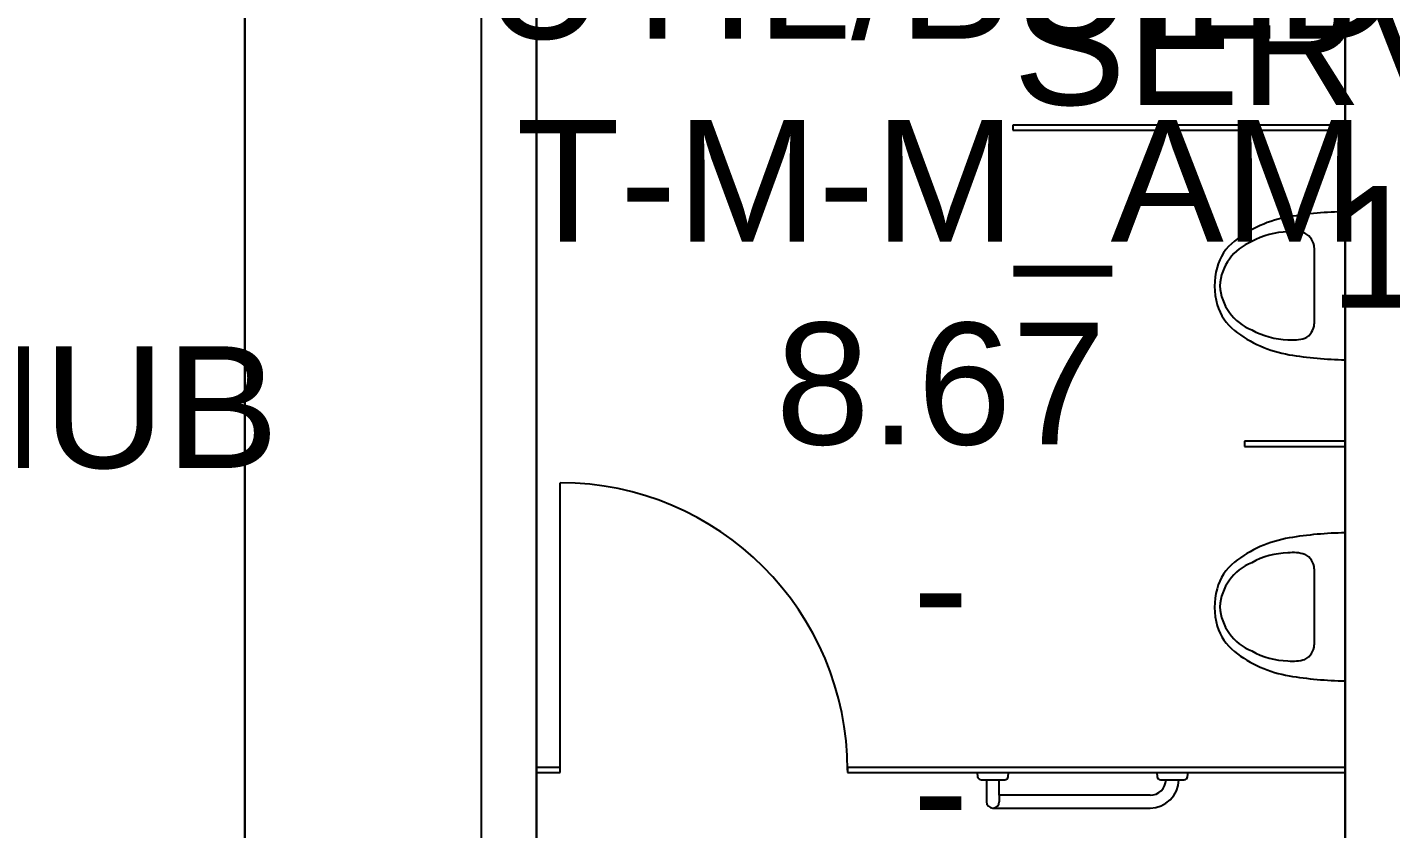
# Model space of a CAD drawing. Extents: x 15525 to 50715, y -3252 to 56414.
# Drawn here: x 29188 to 32605, y 2405 to 4412 of the extents above; entities that cross this region are included whole.
import ezdxf

# ---------------------------------------------------------------- set-up
doc = ezdxf.new("R2010")
doc.units = 0
doc.header["$MEASUREMENT"] = 0
for name, color, linetype in [('A-Door', 252, 'CONTINUOUS'), ('A-Furniture', 252, 'CONTINUOUS'), ('A-Wall__Brick', 7, 'CONTINUOUS'), ('A-Wall__Partition', 252, 'CONTINUOUS'), ('H-Fixtures__Sanitary', 252, 'CONTINUOUS'), ('H-Fixtures__Sink', 252, 'CONTINUOUS'), ('RM$', 7, 'CONTINUOUS'), ('RM$TXT', 4, 'CONTINUOUS')]:
    doc.layers.add(name, color=color, linetype=linetype)
doc.styles.add('Arial', font='arial.ttf')

msp = doc.modelspace()

# ---------------------------------------------------------------- linework, layer by layer
at = {"layer": 'A-Door'}
msp.add_line((30523.6, 2553.1), (30523.6, 3271.2), dxfattribs=at)
at = {"layer": 'A-Door', "color": 252}
msp.add_arc((30523.6, 2551.2), 720, 0, 90, dxfattribs=at)
at = {"layer": 'A-Furniture'}
for p, q in [((29732.6, 5721.3), (29732.6, 1647.1)), ((29732.6, 1647.1), (29732.6, 5721.3))]:
    msp.add_line(p, q, dxfattribs=at)
at = {"layer": 'A-Wall__Brick'}
for p, q in [((30463.6, 1637.1), (30463.6, 6050.1)), ((32490.6, 5912.1), (32490.6, 4154.2)), ((30325.6, 5721.3), (30325.6, 1522.1)), ((32490.6, 4154.2), (32490.6, 1637.1))]:
    msp.add_line(p, q, dxfattribs=at)
at = {"layer": 'A-Wall__Partition'}
for p, q in [((32490.6, 4167.2), (31657.6, 4167.2)), ((31657.6, 4167.2), (31657.6, 4154.2)), ((31657.6, 4154.2), (32490.6, 4154.2)), ((32490.6, 3375.4), (32238.6, 3375.4)), ((32238.6, 3375.4), (32238.6, 3362.4)), ((32238.6, 3362.4), (32490.6, 3362.4)), ((30523.6, 2558.6), (30463.6, 2558.6)), ((30463.6, 2545.6), (30523.6, 2545.6)), ((30523.6, 2545.6), (30523.6, 2558.6)), ((32490.6, 2558.6), (31243.6, 2558.6)), ((31243.6, 2558.6), (31243.6, 2545.6)), ((31243.6, 2545.6), (32490.6, 2545.6))]:
    msp.add_line(p, q, dxfattribs=at)
at = {"layer": 'H-Fixtures__Sanitary'}
for p, q in [((32413.4, 3860.1), (32413.4, 3669.5)), ((32413.4, 3055.8), (32413.4, 2865.2)), ((31568.4, 2545.6), (31569.5, 2535.2)), ((31645.9, 2535.2), (31647, 2545.6)), ((32018.4, 2545.6), (32019.5, 2535.2)), ((32095.9, 2535.2), (32097, 2545.6)), ((31578, 2527.6), (31591.7, 2527.6)), ((31591.7, 2527.6), (31591.7, 2472.6)), ((31591.7, 2527.6), (31623.7, 2527.6)), ((31623.7, 2527.6), (31637.5, 2527.6)), ((31623.7, 2488.6), (31623.7, 2527.6)), ((32028, 2527.6), (32041.7, 2527.6)), ((32041.7, 2527.6), (32073.7, 2527.6)), ((32073.7, 2527.6), (32087.5, 2527.6)), ((32001.7, 2488.6), (31623.7, 2488.6)), ((31623.7, 2488.6), (31623.7, 2472.6)), ((31623.7, 2488.6), (31623.7, 2472.6)), ((31607.7, 2456.6), (32001.7, 2456.6))]:
    msp.add_line(p, q, dxfattribs=at)
for centre, radius, start, end in [((32400.8, 3638.7), 303, 99.5685, 128.2304), ((32502.3, 3036.8), 913.4, 90.7327, 99.5732), ((32352.2, 3702.3), 197.8, 91.4541, 118.9532), ((32359.5, 3791.9), 108.8, 73.7684, 96.5238), ((32370.4, 3858.1), 43, 2.7418, 62.9815), ((32291.3, 3777.7), 126, 128.2483, 165.0555), ((32304.3, 3756.2), 128.4, 111.8758, 176.1418), ((32337.6, 3764.8), 174.1, 164.8838, 195.994), ((32304.3, 3773.4), 128.4, 183.8582, 248.1242), ((32291.3, 3751.9), 126, 196.1558, 231.7541), ((32370.4, 3671.5), 43, 297.0185, 357.2582), ((32400.8, 3890.9), 303, 231.7687, 260.4265), ((32352.2, 3827.3), 197.8, 241.0468, 268.5459), ((32359.5, 3737.7), 108.8, 263.4762, 286.2316), ((32502.3, 4492.8), 913.4, 260.4265, 269.268), ((32502.3, 2232.5), 913.4, 90.7327, 99.5732), ((32400.8, 2834.4), 303, 99.5685, 128.2304), ((32352.2, 2898), 197.8, 91.4541, 118.9532), ((32359.5, 2987.6), 108.8, 73.7684, 96.5238), ((32370.4, 3053.8), 43, 2.7418, 62.9815), ((32291.3, 2973.4), 126, 128.2483, 165.0555), ((32304.3, 2951.9), 128.4, 111.8758, 176.1418), ((32337.6, 2960.5), 174.1, 164.8838, 195.994), ((32304.3, 2969.2), 128.4, 183.8582, 248.1242), ((32291.3, 2947.6), 126, 196.1558, 231.7541), ((32400.8, 3086.6), 303, 231.7687, 260.4265), ((32352.2, 3023.1), 197.8, 241.0468, 268.5459), ((32370.4, 2867.2), 43, 297.0185, 357.2582), ((32359.5, 2933.5), 108.8, 263.4762, 286.2316), ((32502.3, 3688.5), 913.4, 260.4265, 269.268), ((31578, 2536.1), 8.5, 186, 270), ((31637.5, 2536.1), 8.5, 270, 354), ((32028, 2536.1), 8.5, 186, 270), ((32087.5, 2536.1), 8.5, 270, 354), ((32001.7, 2528.6), 40, 270, 358.5675), ((32001.7, 2528.6), 72, 270, 359.2042), ((31607.7, 2472.6), 16, 180, 270), ((31607.7, 2472.6), 16, 270, 0), ((31607.7, 2472.6), 16, 270, 0)]:
    msp.add_arc(centre, radius, start, end, dxfattribs=at)
at = {"layer": 'H-Fixtures__Sink'}
msp.add_line((32490.6, 4392.1), (32500.6, 4402.1), dxfattribs=at)
at = {"layer": 'RM$', "flags": 128}
msp.add_lwpolyline([(25057.5, 7808.1), (26524.3, 7808.1), (26524.3, 5002.9), (28283.3, 5002.9), (28283.3, 5885.7), (29714.6, 5885.7), (29714.6, 5721.3), (30325.6, 5721.3), (30325.6, 1647.1), (25046.6, 1647.1), (25046.6, 2322.1), (24390, 2322.1), (24390, 7592.1), (25057.5, 7592.1)], close=True, dxfattribs=at)
at = {"layer": 'RM$'}
msp.add_lwpolyline([(32490.6, 5912.1), (30463.6, 5912.1), (30463.6, 1637.1), (32490.6, 1637.1)], close=True, dxfattribs=at)

# ---------------------------------------------------------------- texts
at = {"layer": 'RM$TXT', "char_height": 304.8, "attachment_point": 8, "style": 'Arial'}
for s, insert in [('320^M^JCOMMON^M^JCOMM/DINE^M^J27.02^M^J55-PVC (IND ENG)^M^J558-BIO INNOVATN HUB^M^J', (27357.8, 3304)), ('351D^M^JSERV/BUILD^M^JSERVBUI/RI^M^J1.86^M^J-^M^J-^M^J', (32864.6, 2693.5)), ('319^M^JUTIL/BUILD^M^JT-M-M_AM^M^J8.67^M^J-^M^J-^M^J', (31477.1, 2351))]:
    msp.add_mtext(s, dxfattribs=dict(at, insert=insert))

doc.saveas('drawing.dxf')
